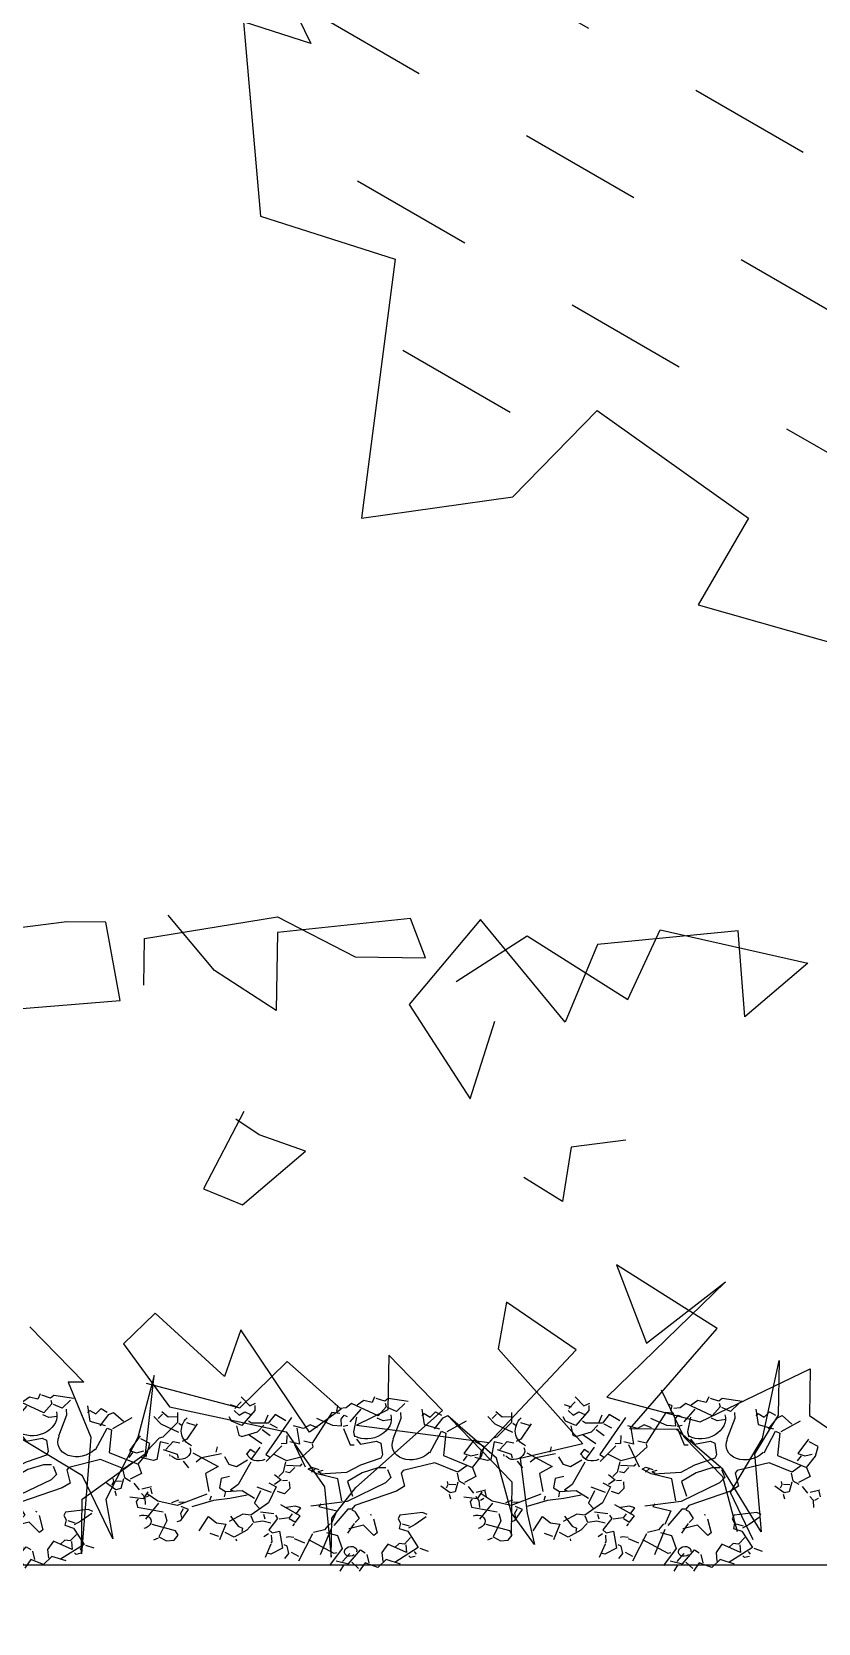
# Model space of a CAD drawing. Extents: x -1568 to -728, y -1287 to -990.
# Drawn here: x -1432.206 to -1430.594, y -1097.2 to -1093.939 of the extents above; entities that cross this region are included whole.
import ezdxf

# ---------------------------------------------------------------- set-up
doc = ezdxf.new("R2010")
doc.units = 0
doc.header["$LTSCALE"] = 5
doc.layers.get('0').update_dxf_attribs({"linetype": 'CONTINUOUS'})
doc.layers.add('乔木', color=3, linetype='CONTINUOUS')

# ---------------------------------------------------------------- blocks, each defined once
blk = doc.blocks.new('LIM43')
at = {"color": 98}
for p, q in [((942285.1809, 2579500.773), (942285.0687, 2579500.7585)), ((942285.2609, 2579500.7719), (942285.1809, 2579500.773)), ((942285.2907, 2579500.6116), (942285.2609, 2579500.7719)), ((942285.3405, 2579500.7388), (942285.6132, 2579500.7831)), ((942285.4836, 2579500.6729), (942285.3891, 2579500.7861)), ((942285.8852, 2579500.7793), (942285.6127, 2579500.7511)), ((942285.6132, 2579500.7831), (942285.7721, 2579500.7009)), ((942286.0292, 2579500.7774), (942285.8828, 2579500.6035)), ((942285.9161, 2579500.699), (942285.8852, 2579500.7793)), ((942286.2023, 2579500.5672), (942286.0292, 2579500.7774)), ((942285.3392, 2579500.6429), (942285.3405, 2579500.7388)), ((942285.6127, 2579500.7511), (942285.6105, 2579500.5912)), ((942285.9794, 2579500.6501), (942286.1247, 2579500.7441)), ((942286.1247, 2579500.7441), (942286.331, 2579500.6134)), ((942286.557, 2579500.7542), (942286.2685, 2579500.7261)), ((942286.331, 2579500.6134), (942286.397, 2579500.7564)), ((942286.397, 2579500.7564), (942286.7001, 2579500.6883)), ((942286.5706, 2579500.5781), (942286.557, 2579500.7542)), ((942286.2685, 2579500.7261), (942286.2023, 2579500.5672)), ((942285.7721, 2579500.7009), (942285.9161, 2579500.699)), ((942286.7001, 2579500.6883), (942286.5706, 2579500.5781)), ((942285.6105, 2579500.5912), (942285.4836, 2579500.6729)), ((942284.9543, 2579500.5842), (942285.2907, 2579500.6116)), ((942285.8828, 2579500.6035), (942286.0081, 2579500.4099)), ((942286.0081, 2579500.4099), (942286.0583, 2579500.5691)), ((942285.5437, 2579500.3843), (942285.4615, 2579500.2255)), ((942285.575, 2579500.3359), (942285.5275, 2579500.3685)), ((942285.6706, 2579500.3026), (942285.575, 2579500.3359)), ((942286.3271, 2579500.3256), (942286.2148, 2579500.3112)), ((942285.5411, 2579500.1925), (942285.6706, 2579500.3026)), ((942286.2148, 2579500.3112), (942286.1973, 2579500.1995)), ((942285.4615, 2579500.2255), (942285.5411, 2579500.1925)), ((942286.1973, 2579500.1995), (942286.118, 2579500.2485)), ((942286.5138, 2579499.9393), (942286.3076, 2579500.0701)), ((942286.3076, 2579500.0701), (942286.3694, 2579499.9093)), ((942286.5311, 2579500.035), (942286.2878, 2579499.7985)), ((942286.3694, 2579499.9093), (942286.5311, 2579500.035)), ((942286.0825, 2579499.9932), (942286.0652, 2579499.8975)), ((942286.2252, 2579499.8953), (942286.0825, 2579499.9932)), ((942285.362, 2579499.9711), (942285.2971, 2579499.908)), ((942285.5043, 2579499.8412), (942285.362, 2579499.9711)), ((942285.1056, 2579499.9426), (942285.216, 2579499.8292)), ((942285.5376, 2579499.9367), (942285.5043, 2579499.8412)), ((942285.6787, 2579499.7269), (942285.5376, 2579499.9367)), ((942286.335, 2579499.7339), (942286.5138, 2579499.9393)), ((942285.2971, 2579499.908), (942285.3914, 2579499.7788)), ((942286.0465, 2579499.7059), (942286.2252, 2579499.8953)), ((942286.0652, 2579499.8975), (942286.2385, 2579499.7033)), ((942285.5354, 2579499.7768), (942285.6327, 2579499.8714)), ((942285.6327, 2579499.8714), (942285.7434, 2579499.774)), ((942285.8409, 2579499.8846), (942285.8394, 2579499.7727)), ((942285.9514, 2579499.7711), (942285.8409, 2579499.8846)), ((942286.6068, 2579499.7142), (942286.6409, 2579499.8736)), ((942286.6409, 2579499.8736), (942286.6394, 2579499.7617)), ((942285.216, 2579499.8292), (942285.184, 2579499.8296)), ((942285.184, 2579499.8296), (942285.2305, 2579499.717)), ((942285.3603, 2579499.8432), (942285.3265, 2579499.7157)), ((942285.3421, 2579499.6835), (942285.3603, 2579499.8432)), ((942285.344, 2579499.8274), (942285.5354, 2579499.7768)), ((942286.4792, 2579499.7479), (942286.7047, 2579499.8568)), ((942286.7047, 2579499.8568), (942286.7034, 2579499.7609)), ((942286.2878, 2579499.7985), (942286.4792, 2579499.7479)), ((942286.4468, 2579499.7164), (942286.4001, 2579499.813)), ((942285.3914, 2579499.7788), (942285.6307, 2579499.7276)), ((942285.7434, 2579499.774), (942285.6787, 2579499.7269)), ((942285.7732, 2579499.6137), (942285.9514, 2579499.7711)), ((942285.8394, 2579499.7727), (942285.775, 2579499.7416)), ((942286.6394, 2579499.7617), (942286.5903, 2579499.6825)), ((942286.7034, 2579499.7609), (942286.751, 2579499.7282)), ((942285.2134, 2579499.6373), (942285.0229, 2579499.7518)), ((942285.775, 2579499.7416), (942286.0465, 2579499.7059)), ((942286.0621, 2579499.6737), (942285.9672, 2579499.7549)), ((942285.9672, 2579499.7549), (942286.0934, 2579499.6253)), ((942286.431, 2579499.7326), (942286.335, 2579499.7339)), ((942286.5259, 2579499.6514), (942286.431, 2579499.7326)), ((942285.2305, 2579499.717), (942285.2112, 2579499.4775)), ((942285.3265, 2579499.7157), (942285.2608, 2579499.5887)), ((942285.6307, 2579499.7276), (942285.7092, 2579499.6146)), ((942286.2385, 2579499.7033), (942286.1101, 2579499.673)), ((942286.5257, 2579499.6354), (942286.4468, 2579499.7164)), ((942286.5412, 2579499.6032), (942286.6068, 2579499.7142)), ((942285.2128, 2579499.5894), (942285.3421, 2579499.6835)), ((942286.0926, 2579499.5614), (942286.0621, 2579499.6737)), ((942286.1101, 2579499.673), (942286.1246, 2579499.5609)), ((942286.5903, 2579499.6825), (942286.6041, 2579499.5224)), ((942285.2757, 2579499.5086), (942285.2134, 2579499.6373)), ((942286.5561, 2579499.523), (942286.5257, 2579499.6354)), ((942286.6041, 2579499.5224), (942286.5259, 2579499.6514)), ((942285.7092, 2579499.6146), (942285.7232, 2579499.4705)), ((942285.7243, 2579499.5504), (942285.7732, 2579499.6137)), ((942286.0934, 2579499.6253), (942286.0919, 2579499.5134)), ((942286.5879, 2579499.5066), (942286.5412, 2579499.6032)), ((942285.2112, 2579499.4775), (942285.2128, 2579499.5894)), ((942285.2608, 2579499.5887), (942285.2757, 2579499.5086)), ((942285.7232, 2579499.4705), (942285.7243, 2579499.5504)), ((942286.1397, 2579499.4968), (942286.0926, 2579499.5614)), ((942286.1246, 2579499.5609), (942286.1397, 2579499.4968))]:
    blk.add_line(p, q, dxfattribs=at)
blk = doc.blocks.new('A$C3DF60D46')
at = {"color": 3}
for p, q in [((753.5334, 876.300001), (732.3667, 829.733351)), ((973.6667, 876.300001), (982.1334, 833.966701)), ((1007.5334, 867.833351), (977.90005, 859.366701)), ((1024.4667, 897.466701), (1007.5334, 867.833351)), ((1024.4667, 884.766701), (1041.40005, 872.066701)), ((1054.10005, 884.766701), (1037.1667, 846.666701)), ((732.3667, 829.733351), (711.20005, 833.966701)), ((715.43335, 825.500001), (719.6667, 804.333351)), ((719.6667, 804.333351), (774.70005, 753.533351)), ((753.5334, 808.566701), (736.60005, 791.633351)), ((774.70005, 800.100001), (753.5334, 808.566701)), ((757.7667, 855.133351), (783.1667, 833.966701)), ((795.8667, 855.133351), (774.70005, 838.200001)), ((787.40005, 825.500001), (774.70005, 800.100001)), ((804.3334, 783.166701), (808.5667, 804.333351)), ((918.6334, 808.566701), (965.20005, 753.533351)), ((952.50005, 825.500001), (927.10005, 804.333351)), ((977.90005, 829.733351), (969.4334, 817.033351)), ((982.1334, 833.966701), (1041.40005, 787.400001)), ((1037.1667, 846.666701), (986.3667, 791.633351)), ((626.53335, 728.133351), (656.1667, 766.233351)), ((656.1667, 766.233351), (685.80005, 736.600001)), ((681.5667, 770.466701), (698.50005, 740.833351)), ((685.80005, 736.600001), (740.83335, 753.533351)), ((740.83335, 753.533351), (749.30005, 766.233351)), ((774.70005, 753.533351), (804.3334, 783.166701)), ((791.6334, 757.766701), (791.6334, 715.433351)), ((965.20005, 753.533351), (982.1334, 749.300001)), ((1011.7667, 757.766701), (990.60005, 745.066701)), ((1041.40005, 732.366701), (1011.7667, 757.766701)), ((1028.70005, 753.533351), (1054.10005, 770.466701)), ((1041.40005, 787.400001), (1054.10005, 787.400001)), ((1054.10005, 787.400001), (1104.90005, 745.066701)), ((1054.10005, 770.466701), (1079.50005, 698.500001)), ((211.6667, 681.566701), (275.1667, 715.433351)), ((275.1667, 715.433351), (287.8667, 706.966701)), ((287.8667, 706.966701), (313.2667, 728.133351)), ((287.8667, 698.500001), (287.8667, 681.566701)), ((317.50005, 736.600001), (330.20005, 715.433351)), ((321.73335, 651.933351), (397.93335, 732.366701)), ((330.20005, 715.433351), (355.60005, 732.366701)), ((355.60005, 732.366701), (381.00005, 719.666701)), ((372.53335, 698.500001), (419.10005, 656.166701)), ((397.93335, 732.366701), (419.10005, 719.666701)), ((419.10005, 719.666701), (440.2667, 723.900001)), ((444.50005, 736.600001), (452.9667, 745.066701)), ((452.9667, 715.433351), (444.50005, 736.600001)), ((444.50005, 702.733351), (469.90005, 715.433351)), ((469.90005, 715.433351), (558.80005, 605.366701)), ((524.93335, 706.966701), (478.3667, 660.400001)), ((575.73335, 677.333351), (605.3667, 698.500001)), ((605.3667, 736.600001), (719.6667, 605.366701)), ((681.5667, 732.366701), (660.40005, 706.966701)), ((711.20005, 715.433351), (690.03335, 681.566701)), ((728.13335, 711.200001), (702.73335, 732.366701)), ((757.7667, 706.966701), (723.90005, 656.166701)), ((783.1667, 706.966701), (728.13335, 711.200001)), ((791.6334, 715.433351), (783.1667, 706.966701)), ((1007.5334, 698.500001), (1049.8667, 732.366701)), ((1007.5334, 681.566701), (1007.5334, 698.500001)), ((1032.9334, 698.500001), (1032.9334, 706.966701)), ((1079.50005, 698.500001), (1092.20005, 698.500001)), ((1092.20005, 698.500001), (1130.30005, 723.900001)), ((1104.90005, 745.066701), (1113.3667, 719.666701)), ((224.3667, 677.333351), (258.23335, 651.933351)), ((245.53335, 643.466701), (249.7667, 618.066701)), ((258.23335, 651.933351), (283.63335, 677.333351)), ((287.8667, 681.566701), (321.73335, 651.933351)), ((309.03335, 626.533351), (325.9667, 643.466701)), ((393.70005, 668.866701), (414.8667, 609.600001)), ((431.80005, 690.033351), (423.33335, 681.566701)), ((427.5667, 643.466701), (444.50005, 643.466701)), ((444.50005, 677.333351), (431.80005, 690.033351)), ((448.73335, 647.700001), (444.50005, 677.333351)), ((478.3667, 660.400001), (448.73335, 647.700001)), ((529.1667, 664.633351), (550.33335, 685.800001)), ((550.33335, 685.800001), (575.73335, 677.333351)), ((596.90005, 685.800001), (601.13335, 613.833351)), ((635.00005, 664.633351), (643.4667, 630.766701)), ((732.3667, 643.466701), (770.4667, 601.133351)), ((753.5334, 626.533351), (766.2334, 643.466701)), ((766.2334, 643.466701), (783.1667, 626.533351)), ((931.3334, 660.400001), (863.60005, 656.166701)), ((872.0667, 690.033351), (880.5334, 668.866701)), ((956.7334, 690.033351), (884.7667, 605.366701)), ((952.50005, 647.700001), (931.3334, 660.400001)), ((994.8334, 664.633351), (982.1334, 630.766701)), ((131.23335, 609.600001), (114.3, 588.433351)), ((152.4, 592.666701), (131.23335, 609.600001)), ((169.33335, 613.833351), (152.4, 592.666701)), ((177.8, 605.366701), (169.33335, 613.833351)), ((173.5667, 635.000001), (177.8, 567.266701)), ((249.7667, 618.066701), (292.10005, 537.633351)), ((279.40005, 622.300001), (309.03335, 626.533351)), ((414.8667, 609.600001), (414.8667, 588.433351)), ((444.50005, 635.000001), (436.03335, 558.800001)), ((558.80005, 605.366701), (584.20005, 622.300001)), ((558.80005, 588.433351), (558.80005, 601.133351)), ((601.13335, 613.833351), (630.7667, 635.000001)), ((618.0667, 618.066701), (601.13335, 512.233351)), ((643.4667, 630.766701), (660.40005, 635.000001)), ((694.2667, 601.133351), (656.1667, 558.800001)), ((723.90005, 575.733351), (660.40005, 626.533351)), ((719.6667, 605.366701), (706.9667, 588.433351)), ((783.1667, 601.133351), (825.50005, 584.200001)), ((825.50005, 584.200001), (846.6667, 601.133351)), ((846.6667, 601.133351), (855.1334, 639.233351)), ((884.7667, 605.366701), (931.3334, 588.433351)), ((38.1, 537.633351), (110.0667, 512.233351)), ((93.13335, 579.966701), (67.73335, 533.400001)), ((110.0667, 575.733351), (93.13335, 579.966701)), ((148.1667, 537.633351), (110.0667, 575.733351)), ((177.8, 567.266701), (131.23335, 533.400001)), ((347.13335, 546.100001), (334.43335, 533.400001)), ((402.1667, 550.333351), (347.13335, 546.100001)), ((410.63335, 575.733351), (402.1667, 550.333351)), ((436.03335, 558.800001), (423.33335, 554.566701)), ((601.13335, 558.800001), (558.80005, 588.433351)), ((656.1667, 558.800001), (601.13335, 558.800001)), ((618.0667, 520.700001), (660.40005, 537.633351)), ((660.40005, 554.566701), (677.33335, 512.233351)), ((774.70005, 588.433351), (833.9667, 508.000001)), ((855.1334, 550.333351), (884.7667, 550.333351)), ((884.7667, 550.333351), (897.4667, 512.233351)), ((931.3334, 588.433351), (935.5667, 508.000001)), ((1109.1334, 520.700001), (1138.7667, 563.033351)), ((1134.5334, 571.500001), (1155.70005, 546.100001)), ((1155.70005, 546.100001), (1198.0334, 567.266701)), ((1172.6334, 550.333351), (1181.10005, 541.866701)), ((1181.10005, 541.866701), (1181.10005, 516.466701)), ((127, 520.700001), (114.3, 508.000001)), ((114.3, 508.000001), (139.7, 414.866651)), ((182.03335, 440.266701), (127, 520.700001)), ((334.43335, 533.400001), (338.6667, 482.600001)), ((338.6667, 482.600001), (347.13335, 469.900001)), ((579.9667, 503.766701), (558.80005, 486.833351)), ((567.2667, 469.900001), (592.6667, 499.533351)), ((567.2667, 495.300001), (584.20005, 482.600001)), ((592.6667, 499.533351), (579.9667, 503.766701)), ((609.60005, 529.166701), (618.0667, 520.700001)), ((635.00005, 520.700001), (656.1667, 503.766701)), ((656.1667, 503.766701), (668.8667, 512.233351)), ((677.33335, 512.233351), (694.2667, 499.533351)), ((706.9667, 512.233351), (690.03335, 482.600001)), ((690.03335, 482.600001), (715.43335, 469.900001)), ((732.3667, 482.600001), (711.20005, 457.200001)), ((880.5334, 491.066701), (825.50005, 478.366701)), ((833.9667, 508.000001), (863.60005, 491.066701)), ((863.60005, 491.066701), (855.1334, 486.833351)), ((897.4667, 512.233351), (880.5334, 491.066701)), ((880.5334, 491.066701), (889.00005, 469.900001)), ((931.3334, 486.833351), (939.80005, 469.900001)), ((944.0334, 499.533351), (1049.8667, 482.600001)), ((1041.40005, 495.300001), (1024.4667, 491.066701)), ((1041.40005, 503.766701), (1066.80005, 499.533351)), ((1049.8667, 482.600001), (1109.1334, 520.700001)), ((1181.10005, 516.466701), (1100.6667, 469.900001)), ((1109.1334, 512.233351), (1164.1667, 457.200001)), ((0, 410.633351), (25.4, 440.266701)), ((25.4, 452.966701), (71.9667, 402.166651)), ((338.6667, 423.333351), (364.0667, 431.800001)), ((347.13335, 469.900001), (419.10005, 461.433351)), ((364.0667, 431.800001), (419.10005, 427.566701)), ((419.10005, 461.433351), (469.90005, 444.500001)), ((469.90005, 444.500001), (558.80005, 465.666701)), ((503.7667, 427.566701), (567.2667, 469.900001)), ((546.10005, 478.366701), (563.03335, 478.366701)), ((563.03335, 478.366701), (554.5667, 469.900001)), ((664.63335, 465.666701), (668.8667, 436.033351)), ((685.80005, 478.366701), (668.8667, 474.133351)), ((668.8667, 436.033351), (690.03335, 419.100001)), ((690.03335, 419.100001), (711.20005, 436.033351)), ((711.20005, 457.200001), (749.30005, 397.933351)), ((774.70005, 478.366701), (732.3667, 440.266701)), ((766.2334, 457.200001), (795.8667, 410.633351)), ((825.50005, 478.366701), (791.6334, 431.800001)), ((812.80005, 452.966701), (872.0667, 457.200001)), ((872.0667, 457.200001), (927.10005, 465.666701)), ((927.10005, 465.666701), (1003.30005, 461.433351)), ((1016.00005, 452.966701), (1037.1667, 474.133351)), ((1049.8667, 414.866651), (1016.00005, 452.966701)), ((1032.9334, 461.433351), (1045.6334, 444.500001)), ((1045.6334, 444.500001), (1045.6334, 427.566701)), ((1096.4334, 461.433351), (1096.4334, 427.566701)), ((16.93335, 372.533351), (0, 410.633351)), ((50.8, 385.233351), (25.4, 385.233351)), ((71.9667, 402.166651), (50.8, 385.233351)), ((139.7, 414.866651), (55.03335, 334.433351)), ((63.5, 389.466651), (80.43335, 372.533351)), ((105.83335, 330.200001), (173.5667, 393.700001)), ((173.5667, 393.700001), (283.63335, 393.700001)), ((283.63335, 393.700001), (292.10005, 385.233351)), ((292.10005, 385.233351), (292.10005, 325.966651)), ((334.43335, 414.866651), (330.20005, 376.766651)), ((330.20005, 376.766651), (351.3667, 359.833351)), ((419.10005, 427.566701), (474.13335, 406.400001)), ((474.13335, 406.400001), (469.90005, 338.666651)), ((508.00005, 330.200001), (503.7667, 427.566701)), ((656.1667, 309.033351), (711.20005, 376.766651)), ((749.30005, 397.933351), (817.0334, 364.066651)), ((795.8667, 410.633351), (783.1667, 381.000001)), ((817.0334, 364.066651), (842.4334, 376.766651)), ((842.4334, 376.766651), (893.2334, 359.833351)), ((884.7667, 381.000001), (867.8334, 330.200001)), ((956.7334, 402.166651), (935.5667, 368.300001)), ((999.0667, 351.366651), (956.7334, 402.166651)), ((1062.5667, 414.866651), (1049.8667, 414.866651)), ((1071.0334, 355.600001), (1075.2667, 376.766651)), ((1075.2667, 376.766651), (1147.2334, 427.566701)), ((1096.4334, 427.566701), (1134.5334, 368.300001)), ((55.03335, 334.433351), (16.93335, 372.533351)), ((55.03335, 334.433351), (50.8, 292.100001)), ((71.9667, 347.133351), (105.83335, 330.200001)), ((110.0667, 325.966651), (110.0667, 292.100001)), ((292.10005, 325.966651), (321.73335, 313.266651)), ((351.3667, 359.833351), (491.0667, 321.733351)), ((491.0667, 321.733351), (613.83335, 338.666651)), ((588.43335, 330.200001), (533.40005, 292.100001)), ((579.9667, 338.666651), (588.43335, 330.200001)), ((647.70005, 342.900001), (664.63335, 355.600001)), ((668.8667, 321.733351), (647.70005, 342.900001)), ((664.63335, 355.600001), (694.2667, 359.833351)), ((681.5667, 325.966651), (694.2667, 313.266651)), ((736.60005, 338.666651), (732.3667, 321.733351)), ((732.3667, 321.733351), (770.4667, 283.633351)), ((783.1667, 368.300001), (740.83335, 347.133351)), ((757.7667, 309.033351), (783.1667, 325.966651)), ((774.70005, 355.600001), (774.70005, 334.433351)), ((783.1667, 325.966651), (812.80005, 330.200001)), ((812.80005, 330.200001), (817.0334, 359.833351)), ((817.0334, 325.966651), (842.4334, 304.800001)), ((867.8334, 330.200001), (855.1334, 317.500001)), ((935.5667, 368.300001), (905.9334, 351.366651)), ((905.9334, 351.366651), (939.80005, 292.100001)), ((965.20005, 330.200001), (939.80005, 309.033351)), ((1087.9667, 338.666651), (1071.0334, 355.600001)), ((1113.3667, 342.900001), (1087.9667, 338.666651)), ((1134.5334, 368.300001), (1113.3667, 342.900001)), ((1138.7667, 364.066651), (1155.70005, 359.833351)), ((50.8, 292.100001), (93.13335, 279.400001)), ((110.0667, 292.100001), (93.13335, 270.933351)), ((114.3, 287.866651), (131.23335, 249.766651)), ((143.93335, 287.866651), (122.7667, 279.400001)), ((148.1667, 287.866651), (148.1667, 300.566651)), ((148.1667, 249.766651), (173.5667, 287.866651)), ((156.63335, 275.166651), (148.1667, 287.866651)), ((321.73335, 313.266651), (469.90005, 296.333351)), ((474.13335, 270.933351), (465.6667, 237.066651)), ((469.90005, 296.333351), (482.60005, 283.633351)), ((474.13335, 270.933351), (482.60005, 279.400001)), ((482.60005, 283.633351), (495.30005, 287.866651)), ((495.30005, 287.866651), (554.5667, 232.833351)), ((533.40005, 292.100001), (563.03335, 241.300001)), ((677.33335, 287.866651), (656.1667, 309.033351)), ((694.2667, 309.033351), (677.33335, 287.866651)), ((681.5667, 283.633351), (690.03335, 275.166651)), ((694.2667, 313.266651), (728.13335, 317.500001)), ((770.4667, 283.633351), (762.00005, 266.700001)), ((842.4334, 304.800001), (889.00005, 287.866651)), ((855.1334, 317.500001), (859.3667, 304.800001)), ((884.7667, 279.400001), (884.7667, 270.933351)), ((889.00005, 287.866651), (914.40005, 317.500001)), ((29.63335, 224.366651), (63.5, 224.366651)), ((33.8667, 220.133351), (33.8667, 194.733351)), ((84.6667, 258.233351), (71.9667, 224.366651)), ((131.23335, 249.766651), (148.1667, 249.766651)), ((152.4, 245.533351), (152.4, 224.366651)), ((419.10005, 220.133351), (419.10005, 156.633351)), ((423.33335, 237.066651), (427.5667, 241.300001)), ((431.80005, 249.766651), (431.80005, 249.766651)), ((436.03335, 258.233351), (436.03335, 258.233351)), ((465.6667, 237.066651), (482.60005, 224.366651)), ((486.83335, 220.133351), (516.4667, 186.266651)), ((554.5667, 241.300001), (554.5667, 241.300001)), ((558.80005, 228.600001), (558.80005, 228.600001)), ((567.2667, 245.533351), (588.43335, 224.366651)), ((567.2667, 220.133351), (622.30005, 122.766651)), ((588.43335, 224.366651), (626.53335, 224.366651)), ((630.7667, 220.133351), (698.50005, 118.533351)), ((694.2667, 220.133351), (664.63335, 190.500001)), ((694.2667, 224.366651), (711.20005, 232.833351)), ((711.20005, 232.833351), (719.6667, 232.833351)), ((736.60005, 266.700001), (740.83335, 190.500001)), ((762.00005, 266.700001), (736.60005, 266.700001)), ((766.2334, 258.233351), (770.4667, 228.600001)), ((770.4667, 228.600001), (774.70005, 224.366651)), ((774.70005, 266.700001), (791.6334, 258.233351)), ((774.70005, 220.133351), (804.3334, 169.333351)), ((42.33335, 190.500001), (55.03335, 186.266651)), ((59.2667, 186.266651), (67.73335, 207.433351)), ((63.5, 156.633351), (59.2667, 186.266651)), ((241.30005, 182.033351), (254.00005, 194.733351)), ((245.53335, 173.566651), (287.8667, 152.400001)), ((254.00005, 194.733351), (330.20005, 207.433351)), ((330.20005, 169.333351), (309.03335, 152.400001)), ((330.20005, 207.433351), (338.6667, 194.733351)), ((338.6667, 194.733351), (334.43335, 173.566651)), ((334.43335, 173.566651), (342.90005, 152.400001)), ((431.80005, 148.166651), (457.20005, 203.200001)), ((457.20005, 203.200001), (508.00005, 203.200001)), ((550.33335, 186.266651), (546.10005, 127.000001)), ((584.20005, 211.666651), (550.33335, 186.266651)), ((575.73335, 114.300001), (647.70005, 198.966651)), ((715.43335, 165.100001), (694.2667, 139.700001)), ((723.90005, 194.733351), (732.3667, 203.200001)), ((723.90005, 160.866651), (723.90005, 194.733351)), ((740.83335, 143.933351), (723.90005, 160.866651)), ((740.83335, 190.500001), (783.1667, 177.800001)), ((783.1667, 177.800001), (795.8667, 186.266651)), ((287.8667, 152.400001), (313.2667, 143.933351)), ((317.50005, 131.233351), (296.33335, 50.800001)), ((342.90005, 152.400001), (317.50005, 131.233351)), ((419.10005, 156.633351), (431.80005, 148.166651)), ((546.10005, 127.000001), (601.13335, 67.733351)), ((567.2667, 114.300001), (575.73335, 114.300001)), ((313.2667, 101.600001), (338.6667, 80.433351)), ((334.43335, 76.200001), (338.6667, 42.333351)), ((338.6667, 42.333351), (393.70005, 97.366651)), ((338.6667, 80.433351), (355.60005, 88.900001)), ((355.60005, 88.900001), (372.53335, 76.200001)), ((393.70005, 97.366651), (419.10005, 67.733351)), ((419.10005, 67.733351), (423.33335, 29.633351)), ((469.90005, 76.200001), (469.90005, 38.100001)), ((486.83335, 101.600001), (474.13335, 84.666651)), ((537.63335, 55.033351), (486.83335, 101.600001)), ((524.93335, 59.266651), (508.00005, 25.400001)), ((524.93335, 97.366651), (554.5667, 71.966651)), ((575.73335, 80.433351), (537.63335, 55.033351)), ((554.5667, 55.033351), (571.50005, 33.866651)), ((292.10005, 46.566651), (266.70005, 25.400001)), ((296.33335, 50.800001), (385.23335, 12.700001)), ((313.2667, 38.100001), (309.03335, 25.400001)), ((313.2667, 16.933351), (330.20005, 16.933351)), ((330.20005, 16.933351), (334.43335, 25.400001)), ((368.30005, 0.000001), (410.63335, 33.866651)), ((410.63335, 33.866651), (444.50005, 8.466651)), ((444.50005, 8.466651), (482.60005, 42.333351)), ((482.60005, 42.333351), (508.00005, 12.700001))]:
    blk.add_line(p, q, dxfattribs=at)
for centre, radius, start, end in [((893.2334, 778.933351), 84.66665, 316.84761, 50.906141), ((994.8334, 706.966701), 33.86665, 165.963757, 347.471192), ((355.60005, 639.233351), 76.2, 177.137595, 319.398705), ((736.60005, 626.533351), 42.33335, 255.963757, 0), ((228.60005, 499.533351), 71.96665, 231.842773, 30.963757), ((1176.8667, 448.733351), 29.63335, 81.869898, 270), ((520.70005, 105.833351), 21.16665, 243.434949, 201.801409)]:
    blk.add_arc(centre, radius, start, end, dxfattribs=at)

msp = doc.modelspace()

# ---------------------------------------------------------------- hatches: boundary and pattern name
at = {"layer": '乔木'}
h = msp.add_hatch(dxfattribs=at)
h.set_pattern_fill('DASH', color=72, scale=0.08, angle=330, style=0)
h.set_pattern_definition([(330, (-2114.6149, -1387.35086), (0.34697045, 0.09297045), [0.254, -0.254])])
h.paths.add_polyline_path([(-1429.8049, -1085.60121), (-1430.04646, -1086.13209), (-1430.46058, -1086.48597), (-1430.35702, -1086.70719), (-1430.21902, -1086.75141), (-1430.49508, -1086.88413), (-1430.46058, -1087.06107), (-1430.94364, -1087.63617), (-1431.1507, -1087.81311), (-1430.90914, -1088.07855), (-1430.94364, -1088.25549), (-1431.0127, -1088.65365), (-1431.2197, -1088.69793), (-1431.39226, -1089.00759), (-1431.35776, -1089.36147), (-1431.59932, -1089.40569), (-1431.80632, -1089.89235), (-1431.70282, -1089.98079), (-1431.77182, -1090.42317), (-1431.97888, -1090.73289), (-1431.70282, -1090.64439), (-1432.08238, -1091.17527), (-1431.87532, -1091.35221), (-1432.08238, -1091.66187), (-1432.11688, -1092.28119), (-1431.94438, -1092.41391), (-1431.84082, -1092.85629), (-1432.01338, -1092.81207), (-1431.87532, -1093.25445), (-1431.94438, -1093.65261), (-1431.80632, -1093.60833), (-1431.63382, -1093.96227), (-1431.77182, -1093.91799), (-1431.73732, -1094.31615), (-1431.46126, -1094.40465), (-1431.53026, -1094.93547), (-1431.2197, -1094.89125), (-1431.0472, -1094.71431), (-1430.73664, -1094.93547), (-1430.84014, -1095.11247), (-1430.52958, -1095.20091), (-1430.35702, -1095.11247), (-1430.39152, -1095.46635), (-1430.01196, -1095.73179), (-1429.87396, -1095.64329), (-1429.13233, -1094.65784), (-1430.49875, -1094.5775), (-1429.67488, -1094.41682), (-1430.11696, -1093.89462), (-1429.71507, -1093.67368), (-1429.77535, -1093.43267), (-1430.35809, -1092.97072), (-1429.65479, -1092.78995), (-1429.02833, -1091.83521), (-1430.98102, -1091.08275), (-1430.6997, -1090.86182), (-1429.47394, -1090.03834), (-1429.19262, -1089.75715), (-1430.78007, -1088.91359), (-1430.05668, -1088.27088), (-1429.27299, -1087.76876)])

# ---------------------------------------------------------------- linework, layer by layer
msp.add_line((-1428.07129, -1097.08078), (-1437.01889, -1097.08078))
at = {"layer": '乔木', "color": 72}
msp.add_lwpolyline([(-1431.80632, -1093.60833), (-1431.63382, -1093.96227), (-1431.77182, -1093.91799), (-1431.73732, -1094.31615), (-1431.46126, -1094.40465), (-1431.53026, -1094.93547), (-1431.2197, -1094.89125), (-1431.0472, -1094.71431), (-1430.73664, -1094.93547), (-1430.84014, -1095.11247), (-1430.52958, -1095.20091), (-1430.35702, -1095.11247), (-1430.39152, -1095.46635), (-1430.01196, -1095.73179), (-1429.87396, -1095.64329), (-1429.6324, -1095.73179), (-1429.14928, -1095.51057), (-1428.94222, -1095.59907), (-1428.90772, -1095.46635), (-1428.35566, -1095.02397), (-1428.45916, -1094.75853), (-1428.2176, -1094.40465), (-1427.83804, -1094.22771), (-1427.80354, -1093.87377)], dxfattribs=at)

# ---------------------------------------------------------------- block references
at = {"extrusion": (0, 0, -1), "xscale": 0.0006093749781889976, "yscale": 0.0004687500186264515, "zscale": -0.000609375, "rotation": 346.1347678434445}
for p in [(1431.91774, -1097.01818), (1431.23247, -1097.02467), (1430.54775, -1097.02467)]:
    msp.add_blockref('A$C3DF60D46', p, dxfattribs=at)
at = {"layer": '乔木', "color": 72}
msp.add_blockref('LIM43', (-943717.31506, -2580596.53512), dxfattribs=at)

doc.saveas('drawing.dxf')
